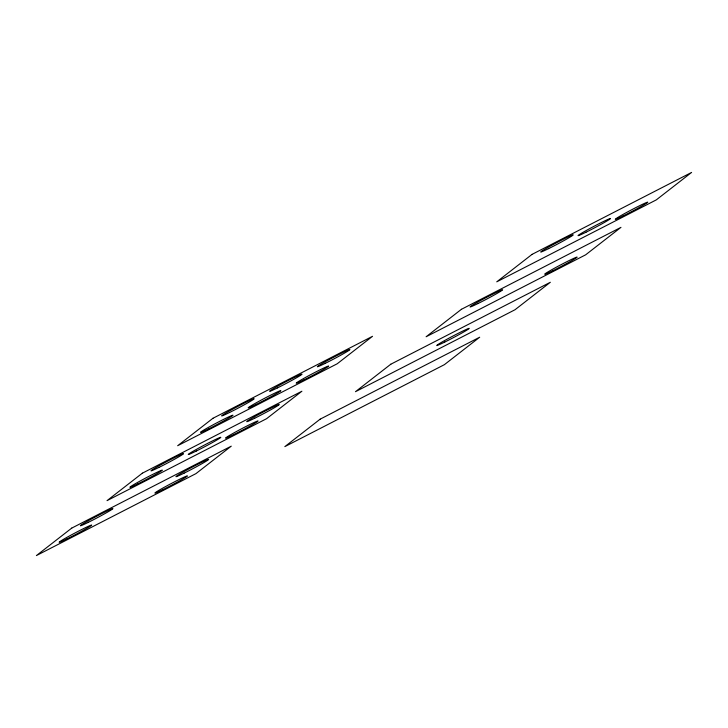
<?xml version="1.0" encoding="UTF-8"?>
<svg xmlns="http://www.w3.org/2000/svg" width="728" height="728" viewBox="0 0 728 728"><rect width="100%" height="100%" fill="white"/><g stroke="black" fill="none" stroke-linecap="round" stroke-linejoin="round"><path stroke-width="1.09" d="M71.717 528.109L36.4 555.573L195.941 473.628L231.258 446.164L71.717 528.109M142.351 473.182L107.034 500.646L266.575 418.7L301.892 391.236L142.351 473.182M212.986 418.254L177.668 445.718L337.21 363.773L372.527 336.309L212.986 418.254M320.156 419.155L284.839 446.619L444.38 364.673L479.697 337.21L320.156 419.155M390.79 364.228L355.473 391.691L515.015 309.746L550.332 282.282L390.79 364.228M461.425 309.3L426.108 336.764L585.649 254.818L620.966 227.354L461.425 309.3M532.059 254.372L496.742 281.836L656.283 199.891L691.6 172.427L532.059 254.372M277.468 387.887A18.464 0.81 -27.8 0 0 302.029 374.183A18.464 0.81 -27.8 0 0 277.577 386.259A18.464 0.81 -27.8 0 0 277.468 387.887M256.283 404.368A18.464 0.81 -27.8 0 0 280.844 390.663A18.464 0.81 -27.8 0 0 256.383 402.73A18.464 0.81 -27.8 0 0 256.283 404.368M229.611 412.467A18.464 0.81 -27.8 0 0 254.172 398.762A18.464 0.81 -27.8 0 0 229.711 410.838A18.464 0.81 -27.8 0 0 229.611 412.467M304.14 379.779A18.464 0.81 -27.8 0 0 328.701 366.084A18.464 0.81 -27.8 0 0 304.249 378.151A18.464 0.81 -27.8 0 0 304.14 379.779M208.417 428.947A18.464 0.81 -27.8 0 0 232.978 415.242A18.464 0.81 -27.8 0 0 208.526 427.318A18.464 0.81 -27.8 0 0 208.417 428.947M325.334 363.299A18.464 0.81 -27.8 0 0 349.895 349.604A18.464 0.81 -27.8 0 0 325.434 361.67A18.464 0.81 -27.8 0 0 325.334 363.299M184.066 473.164A18.464 0.81 -27.8 0 0 208.627 459.459A18.464 0.81 -27.8 0 0 184.166 471.526A18.464 0.81 -27.8 0 0 184.066 473.164M67.149 538.802A18.464 0.81 -27.8 0 0 91.71 525.106A18.464 0.81 -27.8 0 0 67.249 537.173A18.464 0.81 -27.8 0 0 67.149 538.802M162.872 489.635A18.464 0.81 -27.8 0 0 187.433 475.939A18.464 0.81 -27.8 0 0 162.972 488.006A18.464 0.81 -27.8 0 0 162.872 489.635M88.343 522.322A18.464 0.81 -27.8 0 0 112.904 508.626A18.464 0.81 -27.8 0 0 88.443 520.693A18.464 0.81 -27.8 0 0 88.343 522.322M196.242 451.051A18.464 0.81 -27.8 0 0 220.802 437.355A18.464 0.81 -27.8 0 0 196.342 449.422A18.464 0.81 -27.8 0 0 196.242 451.051M254.7 418.227A18.464 0.81 -27.8 0 0 279.261 404.531A18.464 0.81 -27.8 0 0 254.8 416.598A18.464 0.81 -27.8 0 0 254.7 418.227M137.783 483.874A18.464 0.81 -27.8 0 0 162.344 470.17A18.464 0.81 -27.8 0 0 137.892 482.245A18.464 0.81 -27.8 0 0 137.783 483.874M233.506 434.707A18.464 0.81 -27.8 0 0 258.067 421.012A18.464 0.81 -27.8 0 0 233.606 433.078A18.464 0.81 -27.8 0 0 233.506 434.707M158.977 467.394A18.464 0.81 -27.8 0 0 183.538 453.699A18.464 0.81 -27.8 0 0 159.077 465.765A18.464 0.81 -27.8 0 0 158.977 467.394M548.685 248.585A18.464 0.81 -27.8 0 0 573.245 234.88A18.464 0.81 -27.8 0 0 548.785 246.956A18.464 0.81 -27.8 0 0 548.685 248.585M623.214 215.898A18.464 0.81 -27.8 0 0 647.774 202.193A18.464 0.81 -27.8 0 0 623.323 214.269A18.464 0.81 -27.8 0 0 623.214 215.898M478.05 303.512A18.464 0.81 -27.8 0 0 502.611 289.808A18.464 0.81 -27.8 0 0 478.15 301.883A18.464 0.81 -27.8 0 0 478.05 303.512M552.579 270.825A18.464 0.81 -27.8 0 0 577.14 257.12A18.464 0.81 -27.8 0 0 552.689 269.196A18.464 0.81 -27.8 0 0 552.579 270.825M585.949 232.241A18.464 0.81 -27.8 0 0 610.51 218.537A18.464 0.81 -27.8 0 0 586.058 230.612A18.464 0.81 -27.8 0 0 585.949 232.241M444.681 342.096A18.464 0.81 -27.8 0 0 469.241 328.392A18.464 0.81 -27.8 0 0 444.781 340.467A18.464 0.81 -27.8 0 0 444.681 342.096"/></g></svg>
